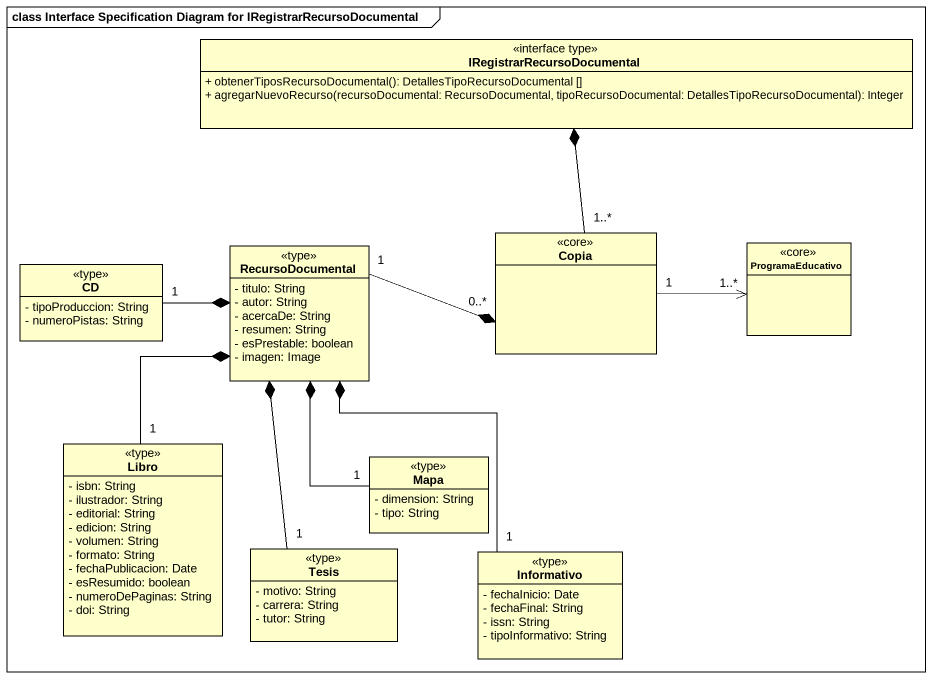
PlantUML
@startuml
mainframe class Interface Specification Diagram for IRegistrarRecursoDocumental
hide circle
hide empty members
skinparam classAttributeIconSize 0
class IRegistrarRecursoDocumental <<interface type>> {
  + obtenerTiposRecursoDocumental(): DetallesTipoRecursoDocumental []
  + agregarNuevoRecurso(recursoDocumental: RecursoDocumental, tipoRecursoDocumental: DetallesTipoRecursoDocumental): Integer
}
class CD <<type>> {
  - tipoProduccion: String
  - numeroPistas: String
}
class RecursoDocumental <<type>> {
  - titulo: String
  - autor: String
  - acercaDe: String
  - resumen: String
  - esPrestable: boolean
  - imagen: Image
}
class Copia <<core>>
class ProgramaEducativo <<core>>
class Libro <<type>> {
  - isbn: String
  - ilustrador: String
  - editorial: String
  - edicion: String
  - volumen: String
  - formato: String
  - fechaPublicacion: Date
  - esResumido: boolean
  - numeroDePaginas: String
  - doi: String
}
class Mapa <<type>> {
  - dimension: String
  - tipo: String
}
class Tesis <<type>> {
  - motivo: String
  - carrera: String
  - tutor: String
}
class Informativo <<type>> {
  - fechaInicio: Date
  - fechaFinal: String
  - issn: String
  - tipoInformativo: String
}
CD "1" -right-* RecursoDocumental
RecursoDocumental "1" -right-* "0..*" Copia
Copia "1..*" -up-* IRegistrarRecursoDocumental
ProgramaEducativo "1..*" <-left- "1" Copia
Libro "1" -up-* RecursoDocumental
Mapa "1" -up-* RecursoDocumental
Tesis "1" -up-* RecursoDocumental
Informativo "1" -up-* RecursoDocumental
@enduml
